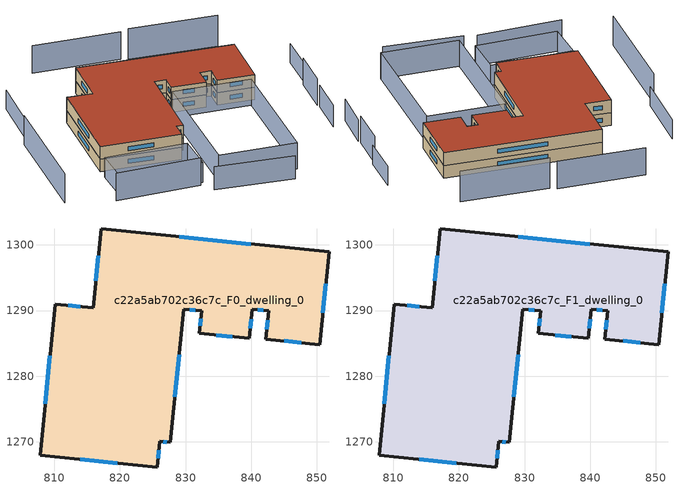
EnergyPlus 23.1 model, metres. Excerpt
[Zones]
c22a5ab702c36c7c_F0_dwelling_0
 floor ground (EU_floor_Construction): 851.84,1298.93 850.42,1284.82 842.24,1285.64 842.68,1289.97 840.16,1290.22 839.71,1285.74 832.1,1286.51 832.44,1289.94 829.72,1290.21 827.68,1269.91 826.07,1270.07 825.68,1266.16 807.83,1267.95 810.14,1290.98 815.93,1290.39 817.14,1302.42 z0
 wall outside (EU_wall_Construction): 832.44,1289.94 832.1,1286.51 839.71,1285.74 840.16,1290.22 842.68,1289.97 842.24,1285.64 850.42,1284.82 851.84,1298.93 817.14,1302.42 815.93,1290.39 810.14,1290.98 807.83,1267.95 825.68,1266.16 826.07,1270.07 827.68,1269.91 829.72,1290.21 832.44,1289.94 z0:3
 window (EU_Window_Construction): 832.32,1288.77 832.22,1287.68 / 830.65,1290.12 831.51,1290.04 / 828.38,1276.86 829.02,1283.26 / 826.62,1270.02 827.13,1269.97 / 825.81,1267.5 825.94,1268.73 / 813.94,1267.34 819.57,1266.77 / 809.35,1283.09 808.62,1275.84 / 813.95,1290.59 812.12,1290.78 / 816.72,1298.3 816.34,1294.51 / 839.96,1300.13 829.02,1301.22 / 850.91,1289.65 851.36,1294.1 / 845.04,1285.36 847.62,1285.1 / 842.53,1288.49 842.39,1287.12 / 841.02,1290.14 841.82,1290.06 / 839.87,1287.28 840.01,1288.69 / 834.7,1286.25 837.1,1286 z1.03:1.97
c22a5ab702c36c7c_F1_dwelling_0
 floor to c22a5ab702c36c7c_F0_dwelling_0 (EU_floor_Construction): 851.84,1298.93 850.42,1284.82 842.24,1285.64 842.68,1289.97 840.16,1290.22 839.71,1285.74 832.1,1286.51 832.44,1289.94 829.72,1290.21 827.68,1269.91 826.07,1270.07 825.68,1266.16 807.83,1267.95 810.14,1290.98 815.93,1290.39 817.14,1302.42 z3
 wall outside (EU_wall_Construction): 832.44,1289.94 832.1,1286.51 839.71,1285.74 840.16,1290.22 842.68,1289.97 842.24,1285.64 850.42,1284.82 851.84,1298.93 817.14,1302.42 815.93,1290.39 810.14,1290.98 807.83,1267.95 825.68,1266.16 826.07,1270.07 827.68,1269.91 829.72,1290.21 832.44,1289.94 z3:6
 window (EU_Window_Construction): 832.32,1288.77 832.22,1287.68 / 830.65,1290.12 831.51,1290.04 / 828.38,1276.86 829.02,1283.26 / 826.62,1270.02 827.13,1269.97 / 825.81,1267.5 825.94,1268.73 / 813.94,1267.34 819.57,1266.77 / 809.35,1283.09 808.62,1275.84 / 813.95,1290.59 812.12,1290.78 / 816.72,1298.3 816.34,1294.51 / 839.96,1300.13 829.02,1301.22 / 850.91,1289.65 851.36,1294.1 / 845.04,1285.36 847.62,1285.1 / 842.53,1288.49 842.39,1287.12 / 841.02,1290.14 841.82,1290.06 / 839.87,1287.28 840.01,1288.69 / 834.7,1286.25 837.1,1286 z4.03:4.97
 roof outside (EU_roof_Construction): 850.42,1284.82 851.84,1298.93 817.14,1302.42 815.93,1290.39 810.14,1290.98 807.83,1267.95 825.68,1266.16 826.07,1270.07 827.68,1269.91 829.72,1290.21 832.44,1289.94 832.1,1286.51 839.71,1285.74 840.16,1290.22 842.68,1289.97 842.24,1285.64 z6
shading: 805.78,1254.72 824.87,1254.09 / 831.78,1312.65 812.35,1314.36 z0:6.5; 826.65,1251.21 844.22,1249 z0:5.4; 807.75,1265.29 826.18,1264.46 / 826.18,1264.46 825.76,1255.12 / 825.76,1255.12 807.33,1255.95 / 807.33,1255.95 807.75,1265.29 z0:4.7; 846.33,1252.77 828.91,1254.15 / 828.91,1254.15 831.28,1284.21 / 831.28,1284.21 848.7,1282.84 / 848.7,1282.84 846.33,1252.77 z0:6.2; 860.64,1267.15 861.69,1276.69 z0:5.1; 798.02,1285.37 795.54,1258.18 z0:6.9; 861.44,1277.41 862.43,1286.97 z0:6.3; 863.01,1287.32 863.88,1297.19 / 800.84,1301.6 799.15,1286.22 z0:4.5; 852.83,1310.08 833.2,1312.01 z0:7.3
[Building]
EU S2 Campaign: North Axis=0; Terrain=City; Solar Distribution=FullExterior
[Site:Location]
Cape.Town.Intl.AP: Latitude=-33.965; Longitude=18.602; Time Zone=2; Elevation=46
[SizingPeriod:WeatherFileDays]
AnnualSizingPeriod: Begin Month=1; Begin Day of Month=1; End Month=12; End Day of Month=31; Day of Week for Start Day=Monday; Use Weather File Daylight Saving Period=No; Use Weather File Rain and Snow Indicators=No
[MATERIAL]
EU_InternalMass_Material: Roughness=MediumRough; Thickness=0.1; Conductivity=1; Density=1800; Specific Heat=900; Thermal Absorptance=0.9; Solar Absorptance=0.7; Visible Absorptance=0.7
[MATERIAL:NOMASS] Roughness=MediumRough; Thermal Absorptance=0.9; Solar Absorptance=0.7; Visible Absorptance=0.7
Name | Thermal Resistance
EU_wall_NoMass | 0.493876
EU_roof_NoMass | 0.449382
EU_floor_NoMass | 1.25
[WINDOWMATERIAL:SIMPLEGLAZINGSYSTEM]
EU_Window_SimpleGlazing: UFactor=4.4; Solar Heat Gain Coefficient=0.85; Visible Transmittance=0.85
[CONSTRUCTION]
EU_wall_Construction: EU_wall_NoMass
EU_roof_Construction: EU_roof_NoMass
EU_floor_Construction: EU_floor_NoMass
EU_Window_Construction: EU_Window_SimpleGlazing
EU_InternalMass_Construction: EU_InternalMass_Material
[ZONE] Type=1; Multiplier=1; Ceiling Height=autocalculate; Volume=2679.52; Floor Area=autocalculate; Part of Total Floor Area=Yes
c22a5ab702c36c7c_F0_dwelling_0; c22a5ab702c36c7c_F1_dwelling_0
[INTERNALMASS] Construction=EU_InternalMass_Construction; Surface Area=893.174
Name | Zone or ZoneList
c22a5ab702c36c7c_F0_dwelling_0_EU_InternalMass | c22a5ab702c36c7c_F0_dwelling_0
c22a5ab702c36c7c_F1_dwelling_0_EU_InternalMass | c22a5ab702c36c7c_F1_dwelling_0
[OTHEREQUIPMENT] Fuel Type=Electricity; Design Level Calculation Method=Watts/Area; Power per Zone Floor Area=1; Fraction Latent=0; Fraction Radiant=0; Fraction Lost=0; Carbon Dioxide Generation Rate=0; EndUse Subcategory=EU_Step8_InternalGains
Name | Zone or ZoneList or Space or SpaceList | Schedule
EU_Step8_InternalGain_c22a5ab702c36c7c_F0_dwelling_0_f000 | c22a5ab702c36c7c_F0_dwelling_0 | EU_Step8_GainSchedule_c22a5ab702c36c7c_F0_dwelling_0_f000
EU_Step8_InternalGain_c22a5ab702c36c7c_F1_dwelling_0_f000 | c22a5ab702c36c7c_F1_dwelling_0 | EU_Step8_GainSchedule_c22a5ab702c36c7c_F1_dwelling_0_f000
[ZONEVENTILATION:DESIGNFLOWRATE] Schedule=EU_AlwaysOn; Design Flow Rate Calculation Method=AirChanges/Hour; Air Changes per Hour=0.64; Ventilation Type=Natural; Fan Pressure Rise=0; Fan Total Efficiency=1; Constant Term Coefficient=1; Temperature Term Coefficient=0; Velocity Term Coefficient=0; Velocity Squared Term Coefficient=0; Minimum Indoor Temperature=-100; Maximum Indoor Temperature=100; Delta Temperature=-100; Minimum Outdoor Temperature=-100; Maximum Outdoor Temperature=100; Maximum Wind Speed=40
Name | Zone or ZoneList or Space or SpaceList
EU_ConstantAir_c22a5ab702c36c7c_F0_dwelling_0 | c22a5ab702c36c7c_F0_dwelling_0
EU_ConstantAir_c22a5ab702c36c7c_F1_dwelling_0 | c22a5ab702c36c7c_F1_dwelling_0
[HVACTEMPLATE:THERMOSTAT] Constant Heating Setpoint=20; Constant Cooling Setpoint=50
EU_HeatOnly_c22a5ab702c36c7c_F0_dwelling_0; EU_HeatOnly_c22a5ab702c36c7c_F1_dwelling_0
[HVACTEMPLATE:ZONE:IDEALLOADSAIRSYSTEM] System Availability Schedule=EU_AlwaysOn; Maximum Heating Supply Air Temperature=50; Minimum Cooling Supply Air Temperature=13; Maximum Heating Supply Air Humidity Ratio=0.0156; Minimum Cooling Supply Air Humidity Ratio=0.0077; Heating Limit=NoLimit; Cooling Limit=NoLimit; Heating Availability Schedule=EU_AlwaysOn; Cooling Availability Schedule=EU_CoolingOff; Dehumidification Control Type=ConstantSensibleHeatRatio; Cooling Sensible Heat Ratio=0.7; Dehumidification Setpoint=60; Humidification Control Type=None; Humidification Setpoint=30; Outdoor Air Method=None; Outdoor Air Flow Rate per Person=0.00944; Outdoor Air Flow Rate per Zone Floor Area=0; Outdoor Air Flow Rate per Zone=0; Demand Controlled Ventilation Type=None; Outdoor Air Economizer Type=NoEconomizer; Heat Recovery Type=None; Sensible Heat Recovery Effectiveness=0.7; Latent Heat Recovery Effectiveness=0.65
Name | Template Thermostat
c22a5ab702c36c7c_F0_dwelling_0 | EU_HeatOnly_c22a5ab702c36c7c_F0_dwelling_0
c22a5ab702c36c7c_F1_dwelling_0 | EU_HeatOnly_c22a5ab702c36c7c_F1_dwelling_0
[SIZING:ZONE] Zone Cooling Design Supply Air Temperature Input Method=SupplyAirTemperature; Zone Cooling Design Supply Air Temperature=13; Zone Heating Design Supply Air Temperature Input Method=SupplyAirTemperature; Zone Heating Design Supply Air Temperature=50; Zone Cooling Design Supply Air Humidity Ratio=0.008; Zone Heating Design Supply Air Humidity Ratio=0.008; Cooling Design Air Flow Method=DesignDay; Cooling Design Air Flow Rate=0; Cooling Minimum Air Flow per Zone Floor Area=0.000762; Cooling Minimum Air Flow=0; Cooling Minimum Air Flow Fraction=0.2; Heating Design Air Flow Method=DesignDay; Heating Design Air Flow Rate=0; Heating Maximum Air Flow per Zone Floor Area=0.002032; Heating Maximum Air Flow=0.141576; Heating Maximum Air Flow Fraction=0.3; Account for Dedicated Outdoor Air System=No; Dedicated Outdoor Air System Control Strategy=NeutralSupplyAir; Dedicated Outdoor Air Low Setpoint Temperature for Design=autosize; Dedicated Outdoor Air High Setpoint Temperature for Design=autosize; Zone Load Sizing Method=Sensible Load Only No Latent Load; Zone Latent Cooling Design Supply Air Humidity Ratio Input Method=HumidityRatioDifference; Zone Cooling Design Supply Air Humidity Ratio Difference=0.005; Zone Latent Heating Design Supply Air Humidity Ratio Input Method=HumidityRatioDifference; Zone Humidification Design Supply Air Humidity Ratio Difference=0.005
c22a5ab702c36c7c_F0_dwelling_0; c22a5ab702c36c7c_F1_dwelling_0
[SCHEDULE:CONSTANT]
Name | Hourly Value
EU_AlwaysOn | 1
EU_CoolingOff | 0
[SCHEDULE:FILE] Column Number=1; Rows to Skip at Top=0; Number of Hours of Data=8760; Column Separator=Comma; Interpolate to Timestep=No; Minutes per Item=60; Adjust Schedule for Daylight Savings=Yes
Name | File
EU_Step8_GainSchedule_c22a5ab702c36c7c_F0_dwelling_0_f000 | ../../schedules/c22a5ab702c36c7c/c22a5ab702c36c7c_F0_dwelling_0_f000_gain.csv
EU_Step8_GainSchedule_c22a5ab702c36c7c_F1_dwelling_0_f000 | ../../schedules/c22a5ab702c36c7c/c22a5ab702c36c7c_F1_dwelling_0_f000_gain.csv
